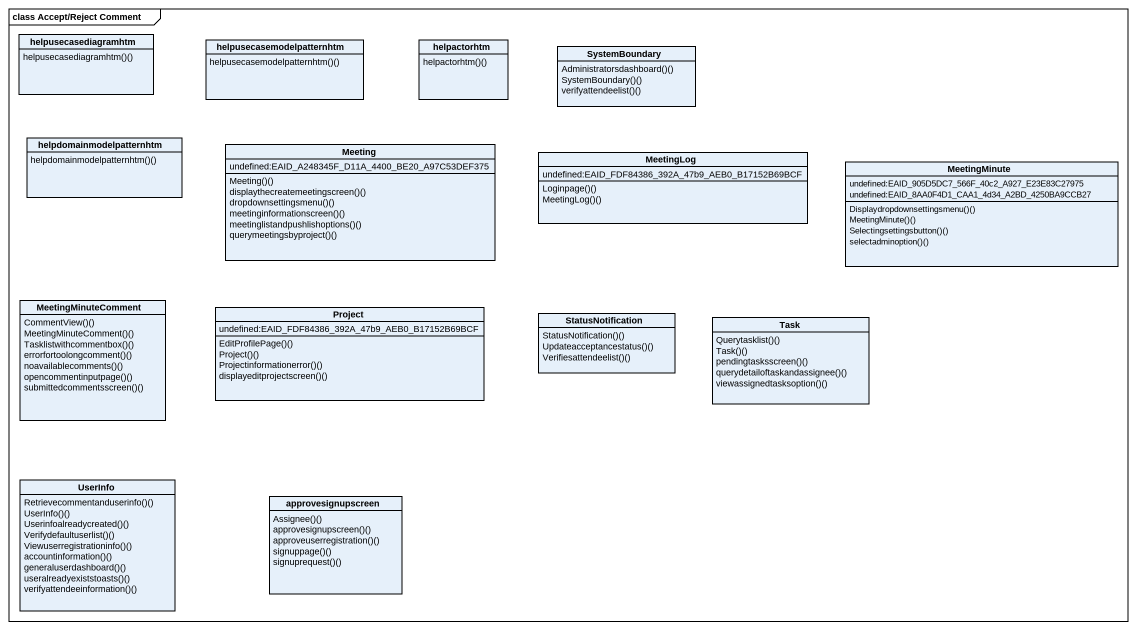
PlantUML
@startuml
mainframe class Accept/Reject Comment
hide circle
hide empty members
class helpusecasediagramhtm {
  helpusecasediagramhtm()()
}
class helpusecasemodelpatternhtm {
  helpusecasemodelpatternhtm()()
}
class helpactorhtm {
  helpactorhtm()()
}
class SystemBoundary {
  Administratorsdashboard()()
  SystemBoundary()()
  verifyattendeelist()()
}
class helpdomainmodelpatternhtm {
  helpdomainmodelpatternhtm()()
}
class Meeting {
  undefined:EAID_A248345F_D11A_4400_BE20_A97C53DEF375
  Meeting()()
  displaythecreatemeetingscreen()()
  dropdownsettingsmenu()()
  meetinginformationscreen()()
  meetinglistandpushlishoptions()()
  querymeetingsbyproject()()
}
class MeetingLog {
  undefined:EAID_FDF84386_392A_47b9_AEB0_B17152B69BCF
  Loginpage()()
  MeetingLog()()
}
class MeetingMinute {
  undefined:EAID_905D5DC7_566F_40c2_A927_E23E83C27975
  undefined:EAID_8AA0F4D1_CAA1_4d34_A2BD_4250BA9CCB27
  Displaydropdownsettingsmenu()()
  MeetingMinute()()
  Selectingsettingsbutton()()
  selectadminoption()()
}
class MeetingMinuteComment {
  CommentView()()
  MeetingMinuteComment()()
  Tasklistwithcommentbox()()
  errorfortoolongcomment()()
  noavailablecomments()()
  opencommentinputpage()()
  submittedcommentsscreen()()
}
class Project {
  undefined:EAID_FDF84386_392A_47b9_AEB0_B17152B69BCF
  EditProfilePage()()
  Project()()
  Projectinformationerror()()
  displayeditprojectscreen()()
}
class StatusNotification {
  StatusNotification()()
  Updateacceptancestatus()()
  Verifiesattendeelist()()
}
class Task {
  Querytasklist()()
  Task()()
  pendingtasksscreen()()
  querydetailoftaskandassignee()()
  viewassignedtasksoption()()
}
class UserInfo {
  Retrievecommentanduserinfo()()
  UserInfo()()
  Userinfoalreadycreated()()
  Verifydefaultuserlist()()
  Viewuserregistrationinfo()()
  accountinformation()()
  generaluserdashboard()()
  useralreadyexiststoasts()()
  verifyattendeeinformation()()
}
class approvesignupscreen {
  Assignee()()
  approvesignupscreen()()
  approveuserregistration()()
  signuppage()()
  signuprequest()()
}
@enduml
